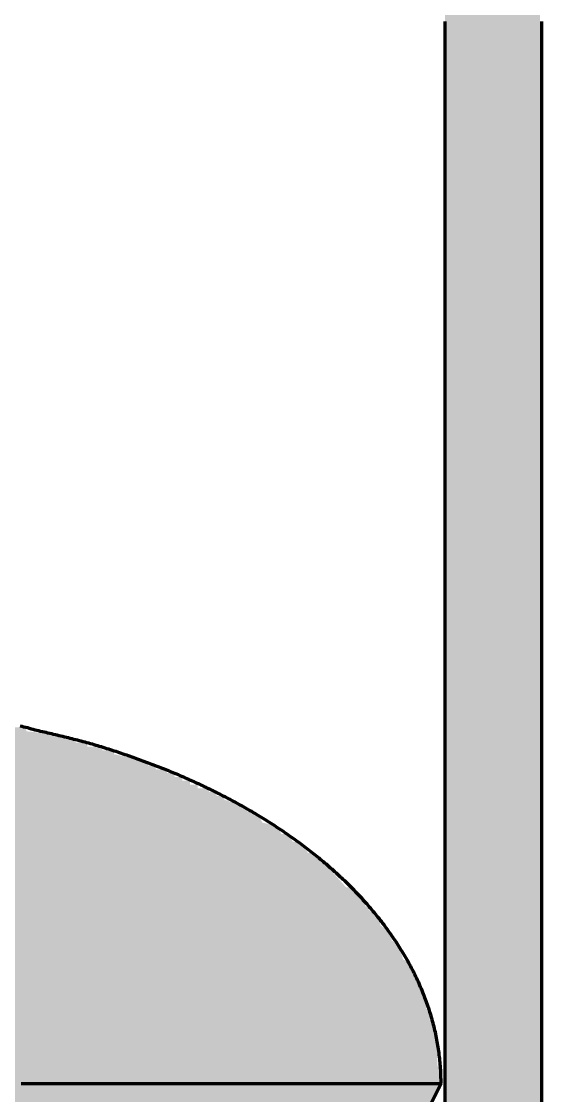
# Model space of a CAD drawing. Header units: millimetres. Extents: x 0 to 420, y 0 to 297.
# Drawn here: x 97.97 to 111.64, y 226.32 to 254.57 of the extents above; entities that cross this region are included whole.
import ezdxf

# ---------------------------------------------------------------- set-up
doc = ezdxf.new("R2010")
doc.units = ezdxf.units.MM
doc.layers.add('01-VISIBLE', color=7, linetype='CONTINUOUS', lineweight=70)
doc.layers.add('13-GRAFICA', color=30, linetype='CONTINUOUS', lineweight=18)

msp = doc.modelspace()

# ---------------------------------------------------------------- hatches: boundary and pattern name
at = {"layer": '13-GRAFICA', "true_color": 0xb21820}
h = msp.add_hatch(color=7, dxfattribs=at)
h.dxf.hatch_style = 1
h.paths.add_polyline_path([(74.4, 213.4), (74.4, 255.3), (74.5, 255.3), (74.5, 256), (74.6, 256), (74.6, 256.8), (74.7, 256.8), (74.7, 257.1), (74.8, 257.1), (74.9, 257.6), (75, 257.6), (75, 257.8), (75.1, 257.8), (75.1, 258.1), (75.2, 258.1), (75.2, 258.3), (75.3, 258.3), (75.3, 258.5), (75.4, 258.5), (75.5, 259), (75.6, 259), (75.7, 259.3), (76, 259.5), (76, 259.7), (76.2, 259.8), (76.2, 260), (76.5, 260.2), (76.5, 260.4), (76.7, 260.5), (76.7, 260.7), (76.8, 260.7), (77.1, 261.1), (77.3, 261.1), (77.9, 261.8), (78.1, 261.8), (78.6, 262.4), (79.2, 262.6), (79.3, 262.8), (79.5, 262.8), (79.5, 262.9), (79.7, 262.9), (79.7, 263), (80.3, 263.2), (80.4, 263.4), (80.6, 263.4), (80.6, 263.5), (80.8, 263.5), (80.8, 263.6), (81.2, 263.6), (81.2, 263.7), (81.5, 263.7), (81.5, 263.8), (81.8, 263.8), (81.8, 263.9), (82.1, 263.9), (82.1, 264), (82.5, 264), (82.5, 264.1), (82.8, 264.1), (82.8, 264.2), (83.1, 264.2), (83.1, 264.3), (84.1, 264.3), (84.1, 264.4), (85.1, 264.4), (85.1, 264.5), (100.9, 264.5), (100.9, 264.4), (102.9, 264.3), (102.9, 264.2), (103.2, 264.2), (103.2, 264.1), (103.5, 264.1), (103.5, 264), (103.9, 264), (103.9, 263.9), (104.2, 263.9), (104.2, 263.8), (104.5, 263.8), (104.5, 263.7), (104.8, 263.7), (104.8, 263.6), (105.2, 263.6), (105.2, 263.5), (105.6, 263.4), (105.7, 263.2), (105.9, 263.2), (105.9, 263.1), (106.1, 263.1), (106.1, 263), (106.7, 262.8), (106.8, 262.6), (107.4, 262.4), (107.9, 261.8), (108.1, 261.8), (108.7, 261.1), (108.9, 261.1), (108.9, 261), (109.3, 260.7), (109.3, 260.5), (109.5, 260.4), (109.5, 260.2), (109.8, 260), (109.8, 259.8), (110, 259.7), (110, 259.5), (110.1, 259.5), (110.1, 259.4), (110.3, 259.3), (110.3, 259.1), (110.5, 259), (110.6, 258.5), (110.7, 258.5), (110.7, 258.3), (110.8, 258.3), (110.8, 258.1), (110.9, 258.1), (110.9, 257.8), (111, 257.8), (111.1, 257.3), (111.2, 257.3), (111.3, 256.8), (111.4, 256.8), (111.4, 256), (111.5, 256), (111.5, 255.3), (111.6, 255.3), (111.6, 213.4), (111.4, 213.4), (111.3, 213.2), (111.1, 213.2), (111, 213), (110.8, 213), (110.7, 212.8), (110.5, 212.8), (110.4, 212.6), (110.2, 212.6), (110.1, 212.4), (109.9, 212.4), (109.8, 212.2), (109.6, 212.2), (109.6, 212.1), (109.4, 212), (109.4, 206), (109, 206), (109, 212.6), (109.1, 212.6), (109.1, 255), (109, 255), (108.9, 256.3), (108.8, 256.3), (108.8, 256.5), (108.7, 256.5), (108.7, 256.8), (108.6, 256.8), (108.6, 257), (108.5, 257), (108.5, 257.3), (108.4, 257.3), (108.2, 257.9), (108, 258), (108, 258.2), (107.9, 258.2), (107.9, 258.3), (107.7, 258.4), (107.7, 258.6), (107.4, 258.8), (107.4, 259), (107.3, 259), (106.8, 259.6), (106.6, 259.6), (106.1, 260.2), (105.9, 260.2), (105.8, 260.4), (105.6, 260.4), (105.6, 260.5), (105, 260.7), (104.9, 260.9), (104.7, 260.9), (104.7, 261), (104.5, 261), (104.5, 261.1), (104.3, 261.1), (104.3, 261.2), (104.1, 261.2), (104.1, 261.3), (103.7, 261.3), (103.7, 261.4), (103.4, 261.4), (103.4, 261.5), (103.1, 261.5), (103.1, 261.6), (102.7, 261.6), (102.7, 261.7), (102.4, 261.7), (102.4, 261.8), (100.5, 261.9), (100.5, 262), (85.5, 262), (85.5, 261.9), (83.6, 261.8), (83.6, 261.7), (82.9, 261.6), (82.9, 261.5), (82.6, 261.5), (82.6, 261.4), (82.3, 261.4), (82.3, 261.3), (81.9, 261.3), (81.9, 261.2), (81.7, 261.2), (81.7, 261.1), (81.1, 260.9), (81, 260.7), (80.8, 260.7), (80.8, 260.6), (80.2, 260.4), (80.2, 260.3), (79.9, 260.2), (79.4, 259.6), (79.2, 259.6), (79.2, 259.5), (78.6, 259), (78.6, 258.8), (78.3, 258.6), (78.3, 258.4), (78, 258.2), (78, 258), (77.8, 257.9), (77.8, 257.7), (77.7, 257.7), (77.7, 257.5), (77.6, 257.5), (77.6, 257.3), (77.5, 257.3), (77.5, 257), (77.4, 257), (77.4, 256.8), (77.3, 256.8), (77.3, 256.5), (77.2, 256.5), (77.2, 256.3), (77.1, 256.3), (77, 255), (76.9, 255), (76.9, 212.6), (77, 212.6), (77, 206), (76.6, 206), (76.6, 212), (76.5, 212), (76.4, 212.2), (76.2, 212.2), (76.1, 212.4), (75.9, 212.4), (75.8, 212.6), (75.6, 212.6), (75.5, 212.8), (75.3, 212.8), (75.2, 213), (75, 213), (74.9, 213.2), (74.7, 213.2), (74.6, 213.4)])
h = msp.add_hatch(color=7, dxfattribs=at)
h.dxf.hatch_style = 1
h.paths.add_polyline_path([(77.2, 226.3), (77.1, 226.3), (77.1, 226.5), (77, 226.5), (77, 226.8), (77.1, 226.8), (77.2, 227.3), (77.3, 227.3), (77.3, 227.5), (77.4, 227.5), (77.4, 227.8), (77.5, 227.8), (77.5, 228), (77.6, 228), (77.6, 228.3), (77.7, 228.3), (77.7, 228.6), (77.8, 228.6), (77.8, 228.8), (77.9, 228.8), (77.9, 229.1), (78, 229.1), (78.1, 229.5), (78.3, 229.6), (78.3, 229.8), (78.5, 229.9), (78.5, 230.1), (78.7, 230.2), (78.7, 230.4), (78.9, 230.5), (78.9, 230.7), (79.1, 230.8), (79.1, 231), (79.3, 231.1), (79.3, 231.3), (79.5, 231.4), (79.6, 231.7), (79.8, 231.7), (80, 232), (80.2, 232), (80.5, 232.4), (80.7, 232.4), (81, 232.8), (81.2, 232.8), (81.4, 233.1), (81.6, 233.1), (81.9, 233.5), (82.1, 233.5), (82.4, 233.9), (82.6, 233.9), (82.6, 234), (82.8, 234), (82.8, 234.1), (83.1, 234.1), (83.1, 234.2), (83.3, 234.2), (83.3, 234.3), (83.6, 234.3), (83.6, 234.4), (83.8, 234.4), (83.8, 234.5), (84.1, 234.5), (84.1, 234.6), (84.3, 234.6), (84.3, 234.7), (84.6, 234.7), (84.6, 234.8), (84.8, 234.8), (84.8, 234.9), (85.1, 234.9), (85.1, 235), (85.3, 235), (85.3, 235.1), (85.6, 235.1), (85.6, 235.2), (86.1, 235.3), (86.1, 235.4), (86.3, 235.4), (86.3, 235.5), (86.6, 235.5), (86.6, 235.6), (86.8, 235.6), (86.8, 235.7), (87.5, 235.8), (87.5, 235.9), (88, 235.9), (88, 236), (88.4, 236), (88.4, 236.1), (88.8, 236.1), (88.8, 236.2), (97.2, 236.2), (97.2, 236.1), (97.7, 236.1), (97.7, 236), (98.1, 236), (98.1, 235.9), (99.1, 235.8), (99.1, 235.7), (99.4, 235.7), (99.4, 235.6), (99.7, 235.6), (99.7, 235.5), (100.1, 235.5), (100.1, 235.4), (100.4, 235.4), (100.4, 235.3), (101.3, 235.1), (101.3, 235), (101.5, 235), (101.5, 234.9), (101.8, 234.9), (101.8, 234.8), (102, 234.8), (102, 234.7), (102.2, 234.7), (102.2, 234.6), (102.4, 234.6), (102.4, 234.5), (102.6, 234.5), (102.6, 234.4), (102.9, 234.4), (102.9, 234.3), (103.1, 234.3), (103.1, 234.2), (103.3, 234.2), (103.3, 234.1), (103.9, 233.9), (103.9, 233.8), (104.2, 233.7), (104.3, 233.5), (104.7, 233.4), (104.8, 233.2), (105, 233.2), (105.1, 233), (105.3, 233), (105.5, 232.7), (105.7, 232.7), (106.5, 231.8), (106.7, 231.8), (106.7, 231.7), (107, 231.5), (107, 231.3), (107.1, 231.3), (107.1, 231.2), (107.4, 231), (107.4, 230.8), (107.7, 230.6), (107.7, 230.4), (107.9, 230.3), (108, 229.9), (108.2, 229.8), (108.2, 229.6), (108.3, 229.6), (108.3, 229.4), (108.4, 229.4), (108.4, 229.2), (108.5, 229.2), (108.5, 228.9), (108.6, 228.9), (108.6, 228.6), (108.7, 228.6), (108.7, 228.3), (108.8, 228.3), (108.8, 228), (108.9, 228), (108.9, 227.1), (109, 227.1), (109, 226.5), (108.9, 226.5), (108.9, 226.3), (108.8, 226.3), (108.7, 226), (77.3, 226)])

# ---------------------------------------------------------------- linework, layer by layer
at = {"layer": '01-VISIBLE'}
for p, q in [((109.1, 254.57), (109.1, 249.962)), ((111.64, 254.57), (111.64, 249.962)), ((109.1, 244.962), (109.1, 213.5)), ((111.64, 244.962), (111.64, 213.5)), ((108.68, 226), (109, 226.64))]:
    msp.add_line(p, q, dxfattribs=at)
for points in [[(109.1, 249.962), (109.1, 249.912), (109.1, 249.862), (109.1, 249.812), (109.1, 249.762), (109.1, 249.712), (109.1, 249.662), (109.1, 249.612), (109.1, 249.562), (109.1, 249.512), (109.1, 249.462), (109.1, 249.412), (109.1, 249.362), (109.1, 249.312), (109.1, 249.262), (109.1, 249.212), (109.1, 249.162), (109.1, 249.112), (109.1, 249.062), (109.1, 249.012), (109.1, 248.962), (109.1, 248.912), (109.1, 248.862), (109.1, 248.812), (109.1, 248.762), (109.1, 248.712), (109.1, 248.662), (109.1, 248.612), (109.1, 248.562), (109.1, 248.512), (109.1, 248.462), (109.1, 248.412), (109.1, 248.362), (109.1, 248.312), (109.1, 248.262), (109.1, 248.212), (109.1, 248.162), (109.1, 248.112), (109.1, 248.062), (109.1, 248.012), (109.1, 247.962), (109.1, 247.912), (109.1, 247.862), (109.1, 247.812), (109.1, 247.762), (109.1, 247.712), (109.1, 247.662), (109.1, 247.612), (109.1, 247.562), (109.1, 247.512), (109.1, 247.462), (109.1, 247.412), (109.1, 247.362), (109.1, 247.312), (109.1, 247.262), (109.1, 247.212), (109.1, 247.162), (109.1, 247.112), (109.1, 247.062), (109.1, 247.012), (109.1, 246.962), (109.1, 246.912), (109.1, 246.862), (109.1, 246.812), (109.1, 246.762), (109.1, 246.712), (109.1, 246.662), (109.1, 246.612), (109.1, 246.562), (109.1, 246.512), (109.1, 246.462), (109.1, 246.412), (109.1, 246.362), (109.1, 246.312), (109.1, 246.262), (109.1, 246.212), (109.1, 246.162), (109.1, 246.112), (109.1, 246.062), (109.1, 246.012), (109.1, 245.962), (109.1, 245.912), (109.1, 245.862), (109.1, 245.812), (109.1, 245.762), (109.1, 245.712), (109.1, 245.662), (109.1, 245.612), (109.1, 245.562), (109.1, 245.512), (109.1, 245.462), (109.1, 245.412), (109.1, 245.362), (109.1, 245.312), (109.1, 245.262), (109.1, 245.212), (109.1, 245.162), (109.1, 245.112), (109.1, 245.062), (109.1, 245.012), (109.1, 244.962)], [(111.64, 249.962), (111.64, 249.912), (111.64, 249.862), (111.64, 249.812), (111.64, 249.762), (111.64, 249.712), (111.64, 249.662), (111.64, 249.612), (111.64, 249.562), (111.64, 249.512), (111.64, 249.462), (111.64, 249.412), (111.64, 249.362), (111.64, 249.312), (111.64, 249.262), (111.64, 249.212), (111.64, 249.162), (111.64, 249.112), (111.64, 249.062), (111.64, 249.012), (111.64, 248.962), (111.64, 248.912), (111.64, 248.862), (111.64, 248.812), (111.64, 248.762), (111.64, 248.712), (111.64, 248.662), (111.64, 248.612), (111.64, 248.562), (111.64, 248.512), (111.64, 248.462), (111.64, 248.412), (111.64, 248.362), (111.64, 248.312), (111.64, 248.262), (111.64, 248.212), (111.64, 248.162), (111.64, 248.112), (111.64, 248.062), (111.64, 248.012), (111.64, 247.962), (111.64, 247.912), (111.64, 247.862), (111.64, 247.812), (111.64, 247.762), (111.64, 247.712), (111.64, 247.662), (111.64, 247.612), (111.64, 247.562), (111.64, 247.512), (111.64, 247.462), (111.64, 247.412), (111.64, 247.362), (111.64, 247.312), (111.64, 247.262), (111.64, 247.212), (111.64, 247.162), (111.64, 247.112), (111.64, 247.062), (111.64, 247.012), (111.64, 246.962), (111.64, 246.912), (111.64, 246.862), (111.64, 246.812), (111.64, 246.762), (111.64, 246.712), (111.64, 246.662), (111.64, 246.612), (111.64, 246.562), (111.64, 246.512), (111.64, 246.462), (111.64, 246.412), (111.64, 246.362), (111.64, 246.312), (111.64, 246.262), (111.64, 246.212), (111.64, 246.162), (111.64, 246.112), (111.64, 246.062), (111.64, 246.012), (111.64, 245.962), (111.64, 245.912), (111.64, 245.862), (111.64, 245.812), (111.64, 245.762), (111.64, 245.712), (111.64, 245.662), (111.64, 245.612), (111.64, 245.562), (111.64, 245.512), (111.64, 245.462), (111.64, 245.412), (111.64, 245.362), (111.64, 245.312), (111.64, 245.262), (111.64, 245.212), (111.64, 245.162), (111.64, 245.112), (111.64, 245.062), (111.64, 245.012), (111.64, 244.962)], [(109, 226.64), (109, 226.69), (108.999, 226.74), (108.998, 226.79), (108.997, 226.84), (108.995, 226.89), (108.993, 226.94), (108.99, 226.99), (108.987, 227.04), (108.983, 227.09), (108.979, 227.14), (108.975, 227.19), (108.97, 227.24), (108.965, 227.29), (108.96, 227.34), (108.954, 227.39), (108.947, 227.439), (108.941, 227.489), (108.933, 227.538), (108.926, 227.588), (108.918, 227.637), (108.91, 227.687), (108.901, 227.736), (108.892, 227.785), (108.882, 227.835), (108.872, 227.884), (108.862, 227.933), (108.851, 227.982), (108.84, 228.03), (108.829, 228.079), (108.817, 228.128), (108.805, 228.176), (108.792, 228.225), (108.779, 228.273), (108.766, 228.322), (108.752, 228.37), (108.738, 228.418), (108.723, 228.466), (108.708, 228.514), (108.693, 228.561), (108.678, 228.609), (108.662, 228.657), (108.646, 228.704), (108.629, 228.751), (108.612, 228.798), (108.595, 228.845), (108.577, 228.892), (108.559, 228.939), (108.541, 228.986), (108.522, 229.032), (108.503, 229.078), (108.484, 229.125), (108.464, 229.171), (108.444, 229.217), (108.424, 229.262), (108.403, 229.308), (108.382, 229.354), (108.361, 229.399), (108.339, 229.444), (108.317, 229.489), (108.295, 229.534), (108.273, 229.579), (108.25, 229.623), (108.227, 229.668), (108.203, 229.712), (108.18, 229.756), (108.156, 229.8), (108.132, 229.844), (108.107, 229.888), (108.082, 229.931), (108.057, 229.975), (108.032, 230.018), (108.006, 230.061), (107.98, 230.104), (107.954, 230.147), (107.928, 230.189), (107.901, 230.231), (107.874, 230.274), (107.847, 230.316), (107.819, 230.358), (107.791, 230.399), (107.763, 230.441), (107.735, 230.482), (107.707, 230.523), (107.678, 230.564), (107.649, 230.605), (107.62, 230.646), (107.59, 230.687), (107.561, 230.727), (107.531, 230.767), (107.501, 230.807), (107.47, 230.847), (107.44, 230.887), (107.409, 230.926), (107.378, 230.966), (107.347, 231.005), (107.315, 231.044), (107.284, 231.083), (107.252, 231.121), (107.22, 231.16), (107.188, 231.198), (107.155, 231.236), (107.123, 231.274), (107.09, 231.312), (107.057, 231.35), (107.023, 231.387), (106.99, 231.425), (106.956, 231.462), (106.923, 231.499), (106.889, 231.535), (106.854, 231.572), (106.82, 231.609), (106.786, 231.645), (106.751, 231.681), (106.716, 231.717), (106.681, 231.753), (106.646, 231.788), (106.61, 231.824), (106.575, 231.859), (106.539, 231.894), (106.503, 231.929), (106.467, 231.964), (106.431, 231.999), (106.395, 232.033), (106.358, 232.067), (106.321, 232.101), (106.285, 232.135), (106.248, 232.169), (106.21, 232.203), (106.173, 232.236), (106.136, 232.27), (106.098, 232.303), (106.06, 232.336), (106.023, 232.369), (105.985, 232.401), (105.946, 232.434), (105.908, 232.466), (105.87, 232.498), (105.831, 232.53), (105.793, 232.562), (105.754, 232.594), (105.715, 232.625), (105.676, 232.657), (105.637, 232.688), (105.597, 232.719), (105.558, 232.75), (105.518, 232.781), (105.479, 232.811), (105.439, 232.842), (105.399, 232.872), (105.359, 232.902), (105.319, 232.932), (105.279, 232.962), (105.238, 232.991), (105.198, 233.021), (105.157, 233.05), (105.116, 233.079), (105.076, 233.109), (105.035, 233.137), (104.994, 233.166), (104.953, 233.195), (104.911, 233.223), (104.87, 233.252), (104.829, 233.28), (104.787, 233.308), (104.745, 233.336), (104.704, 233.363), (104.662, 233.391), (104.62, 233.418), (104.578, 233.445), (104.536, 233.473), (104.494, 233.5), (104.451, 233.526), (104.409, 233.553), (104.366, 233.58), (104.324, 233.606), (104.281, 233.632), (104.238, 233.658), (104.195, 233.684), (104.153, 233.71), (104.11, 233.736), (104.066, 233.761), (104.023, 233.787), (103.98, 233.812), (103.937, 233.837), (103.893, 233.862), (103.85, 233.887), (103.806, 233.911), (103.762, 233.936), (103.719, 233.96), (103.675, 233.985), (103.631, 234.009), (103.587, 234.033), (103.543, 234.057), (103.499, 234.08), (103.455, 234.104), (103.41, 234.127), (103.366, 234.151), (103.322, 234.174), (103.277, 234.197), (103.233, 234.22), (103.188, 234.243), (103.143, 234.265), (103.099, 234.288), (103.054, 234.31), (103.009, 234.332), (102.964, 234.355), (102.919, 234.377), (102.874, 234.399), (102.829, 234.42), (102.784, 234.442), (102.738, 234.463), (102.693, 234.485), (102.648, 234.506), (102.602, 234.527), (102.557, 234.548), (102.511, 234.569), (102.466, 234.59), (102.42, 234.61), (102.374, 234.631), (102.328, 234.651), (102.283, 234.671), (102.237, 234.692), (102.191, 234.711), (102.145, 234.731), (102.099, 234.751), (102.053, 234.771), (102.006, 234.79), (101.96, 234.809), (101.914, 234.828), (101.867, 234.847), (101.821, 234.866), (101.775, 234.885), (101.728, 234.904), (101.682, 234.922), (101.635, 234.94), (101.588, 234.959), (101.542, 234.977), (101.495, 234.995), (101.448, 235.013), (101.401, 235.03), (101.354, 235.048), (101.307, 235.066), (101.26, 235.083), (101.213, 235.1), (101.166, 235.118), (101.119, 235.135), (101.072, 235.152), (101.025, 235.169), (100.978, 235.186), (100.931, 235.202), (100.883, 235.219), (100.836, 235.236), (100.789, 235.252), (100.742, 235.269), (100.694, 235.285), (100.647, 235.301), (100.599, 235.317), (100.552, 235.333), (100.505, 235.349), (100.457, 235.365), (100.409, 235.381), (100.362, 235.397), (100.314, 235.412), (100.267, 235.428), (100.219, 235.443), (100.171, 235.458), (100.123, 235.473), (100.075, 235.487), (100.027, 235.502), (99.979, 235.516), (99.931, 235.53), (99.883, 235.545), (99.835, 235.558), (99.787, 235.572), (99.739, 235.586), (99.69, 235.599), (99.642, 235.612), (99.594, 235.625), (99.545, 235.638), (99.497, 235.651), (99.448, 235.663), (99.4, 235.676), (99.351, 235.688), (99.303, 235.7), (99.254, 235.712), (99.205, 235.724), (99.157, 235.736), (99.108, 235.748), (99.059, 235.76), (99.011, 235.771), (98.962, 235.783), (98.913, 235.795), (98.864, 235.806), (98.816, 235.818), (98.767, 235.829), (98.718, 235.841), (98.669, 235.852), (98.621, 235.864), (98.572, 235.875), (98.523, 235.887), (98.474, 235.898), (98.426, 235.91), (98.377, 235.922), (98.329, 235.934), (98.28, 235.947), (98.232, 235.96), (98.184, 235.974), (98.136, 235.988), (98.087, 236.001), (98.038, 236.012), (97.989, 236.022), (97.94, 236.031)], [(97.96, 226.64), (98.04, 226.64), (98.12, 226.64), (98.2, 226.64), (98.28, 226.64), (98.36, 226.64), (98.44, 226.64), (98.52, 226.64), (98.6, 226.64), (98.68, 226.64), (98.76, 226.64), (98.84, 226.64), (98.92, 226.64), (99, 226.64), (99.08, 226.64), (99.16, 226.64), (99.24, 226.64), (99.32, 226.64), (99.4, 226.64), (99.48, 226.64), (99.56, 226.64), (99.64, 226.64), (99.72, 226.64), (99.8, 226.64), (99.88, 226.64), (99.96, 226.64), (100.04, 226.64), (100.12, 226.64), (100.2, 226.64), (100.28, 226.64), (100.36, 226.64), (100.44, 226.64), (100.52, 226.64), (100.6, 226.64), (100.68, 226.64), (100.76, 226.64), (100.84, 226.64), (100.92, 226.64), (101, 226.64), (101.08, 226.64), (101.16, 226.64), (101.24, 226.64), (101.32, 226.64), (101.4, 226.64), (101.48, 226.64), (101.56, 226.64), (101.64, 226.64), (101.72, 226.64), (101.8, 226.64), (101.88, 226.64), (101.96, 226.64), (102.04, 226.64), (102.12, 226.64), (102.2, 226.64), (102.28, 226.64), (102.36, 226.64), (102.44, 226.64), (102.52, 226.64), (102.6, 226.64), (102.68, 226.64), (102.76, 226.64), (102.84, 226.64), (102.92, 226.64), (103, 226.64), (103.08, 226.64), (103.16, 226.64), (103.24, 226.64), (103.32, 226.64), (103.4, 226.64), (103.48, 226.64), (103.56, 226.64), (103.64, 226.64), (103.72, 226.64), (103.8, 226.64), (103.88, 226.64), (103.96, 226.64), (104.04, 226.64), (104.12, 226.64), (104.2, 226.64), (104.28, 226.64), (104.36, 226.64), (104.44, 226.64), (104.52, 226.64), (104.6, 226.64), (104.68, 226.64), (104.76, 226.64), (104.84, 226.64), (104.92, 226.64), (105, 226.64), (105.08, 226.64), (105.16, 226.64), (105.24, 226.64), (105.32, 226.64), (105.4, 226.64), (105.48, 226.64), (105.56, 226.64), (105.64, 226.64), (105.72, 226.64), (105.8, 226.64), (105.88, 226.64), (105.96, 226.64), (106.04, 226.64), (106.12, 226.64), (106.2, 226.64), (106.28, 226.64), (106.36, 226.64), (106.44, 226.64), (106.52, 226.64), (106.6, 226.64), (106.68, 226.64), (106.76, 226.64), (106.84, 226.64), (106.92, 226.64), (107, 226.64), (107.08, 226.64), (107.16, 226.64), (107.24, 226.64), (107.32, 226.64), (107.4, 226.64), (107.48, 226.64), (107.56, 226.64), (107.64, 226.64), (107.72, 226.64), (107.8, 226.64), (107.88, 226.64), (107.96, 226.64), (108.04, 226.64), (108.12, 226.64), (108.2, 226.64), (108.28, 226.64), (108.36, 226.64), (108.44, 226.64), (108.52, 226.64), (108.6, 226.64), (108.68, 226.64), (108.76, 226.64), (108.84, 226.64), (108.92, 226.64), (109, 226.64)]]:
    msp.add_lwpolyline(points, dxfattribs=at)

doc.saveas('drawing.dxf')
